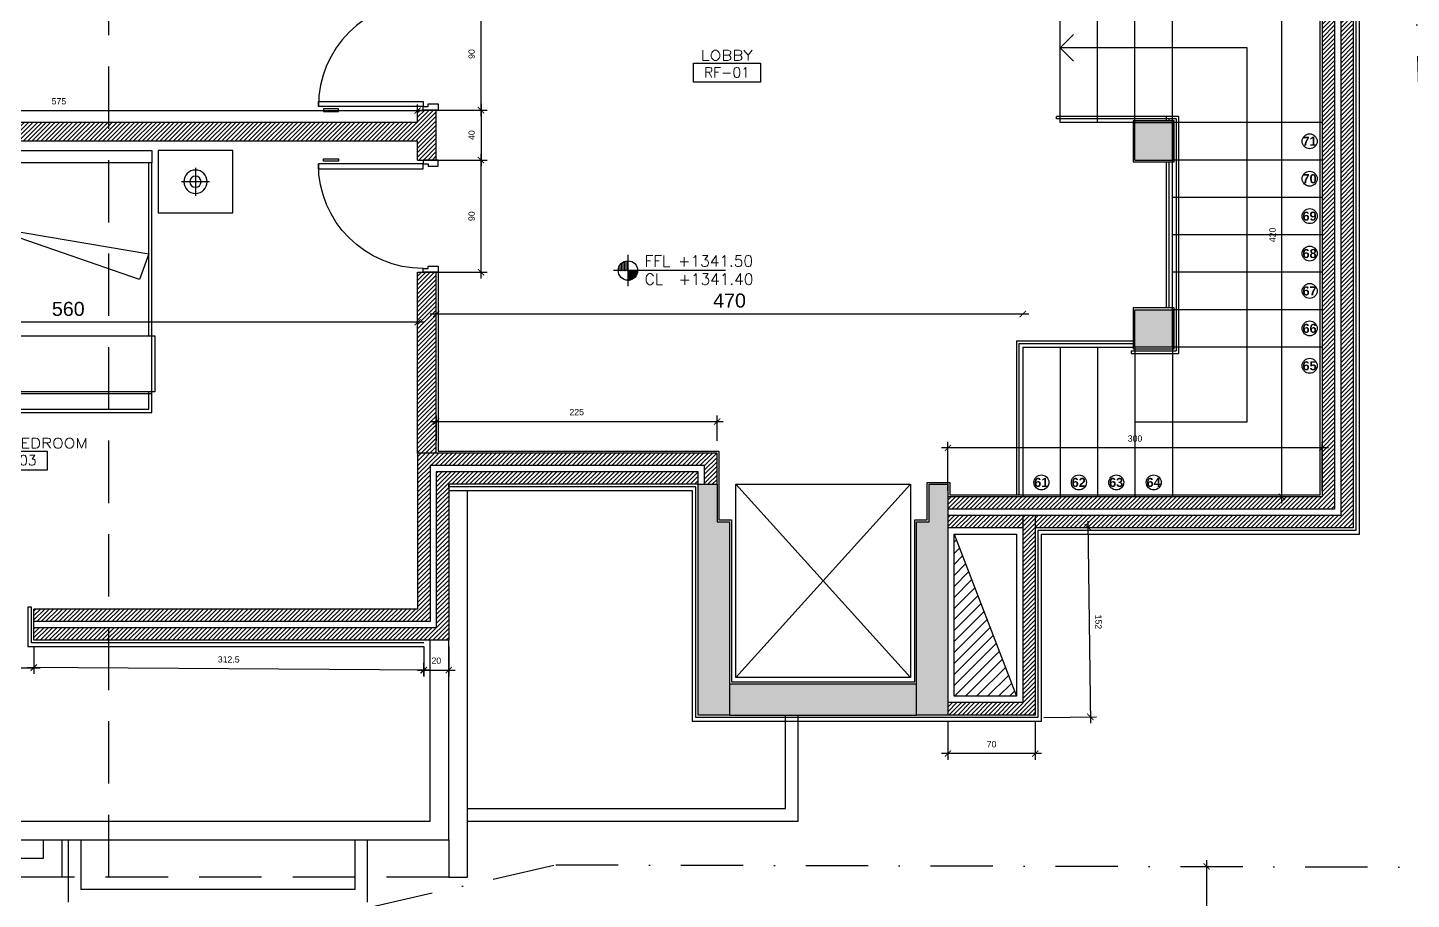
# Model space of a CAD drawing. Header units: centimetres. Extents: x 96271 to 179142, y 9855 to 112216.
# Drawn here: x 139424 to 140533, y 51128 to 51826 of the extents above; entities that cross this region are included whole.
import ezdxf
from ezdxf.enums import TextEntityAlignment as Align

# ---------------------------------------------------------------- set-up
doc = ezdxf.new("R2010")
doc.units = ezdxf.units.CM
doc.header["$LTSCALE"] = 100
doc.header["$MEASUREMENT"] = 0
doc.header["$PDSIZE"] = 0.2
doc.linetypes.add('DASHDOT', pattern=[1, 0.5, -0.25, 0, -0.25])
doc.linetypes.add('DASHED', pattern=[0.75, 0.5, -0.25])
doc.layers.get('0').update_dxf_attribs({"linetype": 'CONTINUOUS'})
doc.layers.get('DEFPOINTS').update_dxf_attribs({"linetype": 'CONTINUOUS'})
for name, color, linetype in [('0-door', 7, 'CONTINUOUS'), ('A-ANOTATION', 7, 'CONTINUOUS'), ('A-CLADDING', 53, 'CONTINUOUS'), ('A-Dim', 2, 'CONTINUOUS'), ('A-Dim CMU', 2, 'CONTINUOUS'), ('A-Flor-Str', 3, 'CONTINUOUS'), ('A-Furn-Free', 32, 'CONTINUOUS'), ('A-Glass-Full', 140, 'CONTINUOUS'), ('A-Otln-Abv', 1, 'DASHED'), ('A-Patt', 8, 'CONTINUOUS'), ('A-Patt-CMU', 8, 'CONTINUOUS'), ('A-Patt-Strcr', 8, 'CONTINUOUS'), ('A-PLASTER', 51, 'CONTINUOUS'), ('A-Setback', 3, 'DASHDOT'), ('A-Shaft', 31, 'CONTINUOUS'), ('A-Wall-Full', 5, 'CONTINUOUS'), ('A-Wall-Prht', 2, 'CONTINUOUS'), ('A-Wall-Strctr', 6, 'CONTINUOUS'), ('GE Furniture 2', 32, 'CONTINUOUS'), ('HANDLES', 2, 'CONTINUOUS'), ('plan-elevation level', 7, 'CONTINUOUS'), ('plan-stair steps nbr', 224, 'CONTINUOUS')]:
    doc.layers.add(name, color=color, linetype=linetype)
doc.styles.add('ARIAL', font='arialbd.ttf')
doc.styles.add('ROMAND', font='romand.shx', dxfattribs={"height": 10})
doc.styles.get("Standard").update_dxf_attribs({"font": 'arial.ttf'})
doc.dimstyles.new('1-50', dxfattribs={"dimtxt": 11.25, "dimasz": 5, "dimexe": 5, "dimexo": 5, "dimgap": 5, "dimtad": 1, "dimdec": 1, "dimrnd": 0.5, "dimzin": 12, "dimdsep": 46, "dimtxsty": 'Standard', "dimblk": 'ARCHTICK', "dimcen": 0.09, "dimdle": 5, "dimadec": 0, "dimazin": 3, "dimtfac": 1, "dimtdec": 1, "dimtix": 1, "dimtofl": 0, "dimtmove": 1, "dimatfit": 3, "dimfxl": 5, "dimtolj": 1, "dimtzin": 0, "dimarcsym": 0})
pattern_1 = [(90, (894916.29, -703049.082), (14.2875, 7.14375), [0, -14.2875])]

# ---------------------------------------------------------------- blocks, each defined once
blk = doc.blocks.new('_ArchTick')
at = {"color": 0, "linetype": 'ByBlock', "const_width": 0.15}
blk.add_lwpolyline([(-0.5, -0.5), (0.5, 0.5)], dxfattribs=at)
blk = doc.blocks.new('*D908')
at = {"layer": 'A-Dim', "color": 0, "lineweight": -2, "transparency": 16777216}
blk.add_line((140368.9, 51158.9), (140368.9, 50848.9), dxfattribs=at)
at = {"layer": 'DEFPOINTS', "color": 0, "transparency": 16777216}
for p in [(140368.9, 51153.9), (140368.9, 50853.9), (140368.9, 50853.9)]:
    blk.add_point(p, dxfattribs=at)
at = {"layer": 'A-Dim', "color": 0, "lineweight": -2, "transparency": 16777216, "xscale": 5, "yscale": 5, "zscale": 5}
for p, rotation in [((140368.9, 51153.9), 90), ((140368.9, 50853.9), 270)]:
    blk.add_blockref('_ArchTick', p, dxfattribs=dict(at, rotation=rotation))
at = {"layer": 'A-Dim', "color": 0, "transparency": 16777216, "insert": (140358.2, 51003.9), "char_height": 11.25, "attachment_point": 5, "rotation": 90}
blk.add_mtext('\\A1;300', dxfattribs=at)
blk = doc.blocks.new('CL-FFL-PLAN')
at = {"layer": 'plan-elevation level'}
h = blk.add_hatch(dxfattribs=at)
h.set_pattern_fill('DOTS', color=232, scale=9, angle=90, style=0)
h.set_pattern_definition(pattern_1)
h.paths.add_polyline_path([(-1229, 207), (-1229, 50), (-1385, 50, -0.414214)])
h = blk.add_hatch(dxfattribs=at)
h.set_pattern_fill('DOTS', color=232, scale=9, angle=90, style=0)
h.set_pattern_definition(pattern_1)
h.paths.add_polyline_path([(-1229, 50), (-1072, 50, -0.414214), (-1229, -106)])
at = {"layer": 'plan-elevation level', "color": 7, "ltscale": 111}
for p, q in [((-1229, 301), (-1229, -200)), ((337, 50), (-1463, 50))]:
    blk.add_line(p, q, dxfattribs=at)
blk.add_circle((-1229, 50), 156, dxfattribs=at)
at = {"layer": 'plan-elevation level', "color": 111, "ltscale": 111, "style": 'ROMAND'}
for s, p in [('FFL', (-960, 110)), ('CL', (-960, -180))]:
    blk.add_text(s, height=180, dxfattribs=at).set_placement(p)
for tag, p in [('FFL', (-424, 113)), ('CL', (-417, -180))]:
    blk.add_attdef(tag, p, '', height=180, dxfattribs=at)
blk = doc.blocks.new('*D918')
at = {"layer": 'A-Dim', "color": 0, "lineweight": -2, "transparency": 16777216}
for p, q in [((140161.6, 51455.3), (140161.6, 51494.5)), ((140461.6, 51455.3), (140461.6, 51494.5)), ((140466.6, 51489.5), (140156.6, 51489.5))]:
    blk.add_line(p, q, dxfattribs=at)
at = {"layer": 'DEFPOINTS', "color": 0, "transparency": 16777216}
for p in [(140161.6, 51489.5), (140161.6, 51450.3), (140461.6, 51450.3)]:
    blk.add_point(p, dxfattribs=at)
at = {"layer": 'A-Dim', "color": 0, "lineweight": -2, "transparency": 16777216, "xscale": 5, "yscale": 5, "zscale": 5, "rotation": 180}
blk.add_blockref('_ArchTick', (140161.6, 51489.5), dxfattribs=at)
at = {"layer": 'A-Dim', "color": 0, "lineweight": -2, "transparency": 16777216, "xscale": 5, "yscale": 5, "zscale": 5}
blk.add_blockref('_ArchTick', (140461.6, 51489.5), dxfattribs=at)
at = {"layer": 'A-Dim', "color": 0, "transparency": 16777216, "insert": (140311.6, 51497), "char_height": 5, "attachment_point": 5}
blk.add_mtext('\\A1;300', dxfattribs=at)
blk = doc.blocks.new('room tag')
at = {"color": 7}
blk.add_lwpolyline([(-571, 112), (613, 112), (613, -224), (-571, -224)], close=True, dxfattribs=at)
at = {"color": 30, "style": 'ROMAND', "width": 1.2}
blk.add_attdef('ROOM', text='', height=180, dxfattribs=at).set_placement((17, 162), align=Align.CENTER)
at = {"color": 2, "style": 'ROMAND'}
blk.add_attdef('ROOM.NO', text='', height=180, dxfattribs=at).set_placement((20, -140), align=Align.CENTER)
blk = doc.blocks.new('*D922')
at = {"layer": 'A-Dim', "color": 0, "lineweight": -2, "transparency": 16777216}
for p, q in [((140456.6, 51870.3), (140424.3, 51870.3)), ((140429.3, 51445.3), (140429.3, 51875.3)), ((140456.6, 51450.3), (140424.3, 51450.3))]:
    blk.add_line(p, q, dxfattribs=at)
at = {"layer": 'DEFPOINTS', "color": 0, "transparency": 16777216}
for p in [(140429.3, 51870.3), (140461.6, 51870.3), (140461.6, 51450.3)]:
    blk.add_point(p, dxfattribs=at)
at = {"layer": 'A-Dim', "color": 0, "lineweight": -2, "transparency": 16777216, "xscale": 5, "yscale": 5, "zscale": 5}
for p, rotation in [((140429.3, 51870.3), 90), ((140429.3, 51450.3), 270)]:
    blk.add_blockref('_ArchTick', p, dxfattribs=dict(at, rotation=rotation))
at = {"layer": 'A-Dim', "color": 0, "transparency": 16777216, "insert": (140421.8, 51660.3), "char_height": 5, "attachment_point": 5, "rotation": 90}
blk.add_mtext('\\A1;420', dxfattribs=at)
blk = doc.blocks.new('*D923')
at = {"layer": 'A-Dim CMU', "color": 0, "lineweight": -2, "transparency": 16777216}
for p, q in [((140236.6, 51425.4), (140278.8, 51426)), ((140273.7, 51430.9), (140275.8, 51268.9)), ((140238.6, 51273.4), (140280.8, 51274))]:
    blk.add_line(p, q, dxfattribs=at)
at = {"layer": 'DEFPOINTS', "color": 0, "transparency": 16777216}
for p in [(140231.6, 51425.3), (140233.6, 51273.3), (140275.8, 51273.9)]:
    blk.add_point(p, dxfattribs=at)
at = {"layer": 'A-Dim CMU', "color": 0, "lineweight": -2, "transparency": 16777216, "xscale": 5, "yscale": 5, "zscale": 5}
for p, rotation in [((140273.8, 51425.9), 90.75384833304845), ((140275.8, 51273.9), 270.7538483330484)]:
    blk.add_blockref('_ArchTick', p, dxfattribs=dict(at, rotation=rotation))
at = {"layer": 'A-Dim CMU', "color": 0, "transparency": 16777216, "insert": (140282.3, 51350), "char_height": 5, "attachment_point": 5, "rotation": 270.7538}
blk.add_mtext('\\A1;152', dxfattribs=at)
blk = doc.blocks.new('*D924')
at = {"layer": 'A-Dim CMU', "color": 0, "lineweight": -2, "transparency": 16777216}
for p, q in [((140161.6, 51270.3), (140161.6, 51239.4)), ((140231.6, 51270.3), (140231.6, 51239.4)), ((140236.6, 51244.4), (140156.6, 51244.4))]:
    blk.add_line(p, q, dxfattribs=at)
at = {"layer": 'DEFPOINTS', "color": 0, "transparency": 16777216}
for p in [(140161.6, 51275.3), (140231.6, 51275.3), (140161.6, 51244.4)]:
    blk.add_point(p, dxfattribs=at)
at = {"layer": 'A-Dim CMU', "color": 0, "lineweight": -2, "transparency": 16777216, "xscale": 5, "yscale": 5, "zscale": 5}
for p, rotation in [((140161.6, 51244.4), 179.9999999999762), ((140231.6, 51244.4), 359.9999999999762)]:
    blk.add_blockref('_ArchTick', p, dxfattribs=dict(at, rotation=rotation))
at = {"layer": 'A-Dim CMU', "color": 0, "transparency": 16777216, "insert": (140196.6, 51251.9), "char_height": 5, "attachment_point": 5}
blk.add_mtext('\\A1;70', dxfattribs=at)
blk = doc.blocks.new('Dl80-12')
at = {"color": 1}
for p, q in [((0.3, 1.1), (0.3, 9.5)), ((0.3, 9.5), (0.7, 9.5)), ((0.7, 9.5), (0.7, 1.1)), ((0, -0.1), (0, 1.1)), ((0, 1.1), (0.3, 1.1)), ((0.3, 1.1), (0.3, 0.7)), ((0.7, 1.1), (0.3, 1.1)), ((0.3, 0.7), (0.5, 0.7)), ((0.5, 0.7), (0.5, -0.1)), ((8.7, 0.7), (8.5, 0.7)), ((8.5, 0.7), (8.5, -0.1)), ((8.7, 1.1), (8.7, 0.7)), ((9, 1.1), (8.7, 1.1)), ((9, -0.1), (9, 1.1)), ((0.5, -0.1), (0, -0.1)), ((8.5, -0.1), (9, -0.1))]:
    blk.add_line(p, q, dxfattribs=at)
at = {"color": 7}
blk.add_arc((0.3, 1.1), 8.4, 0, 90, dxfattribs=at)
at = {"layer": 'HANDLES'}
blk.add_lwpolyline([(0.1, 9.1), (-0.1, 9.1), (-0.1, 7.9), (0.1, 7.9), (0.1, 9.1)], dxfattribs=at)
blk = doc.blocks.new('*D929')
at = {"layer": 'A-Dim', "color": 0, "lineweight": -2, "transparency": 16777216}
blk.add_line((139741.6, 51590.2), (139171.6, 51590.2), dxfattribs=at)
at = {"layer": 'DEFPOINTS', "color": 0, "transparency": 16777216}
for p in [(139176.6, 51635.3), (139736.6, 51635.3), (139176.6, 51590.2)]:
    blk.add_point(p, dxfattribs=at)
at = {"layer": 'A-Dim', "color": 0, "lineweight": -2, "transparency": 16777216, "xscale": 5, "yscale": 5, "zscale": 5, "rotation": 180}
blk.add_blockref('_ArchTick', (139176.6, 51590.2), dxfattribs=at)
at = {"layer": 'A-Dim', "color": 0, "lineweight": -2, "transparency": 16777216, "xscale": 5, "yscale": 5, "zscale": 5}
blk.add_blockref('_ArchTick', (139736.6, 51590.2), dxfattribs=at)
at = {"layer": 'A-Dim', "color": 0, "transparency": 16777216, "insert": (139456.6, 51600.9), "char_height": 11.25, "attachment_point": 5}
blk.add_mtext('\\A1;560', dxfattribs=at)
blk = doc.blocks.new('*D935')
at = {"layer": 'A-Dim', "color": 0, "lineweight": -2, "transparency": 16777216}
blk.add_line((139746.6, 51596.9), (140226.6, 51596.9), dxfattribs=at)
at = {"layer": 'DEFPOINTS', "color": 0, "transparency": 16777216}
for p in [(140221.6, 51596.9), (139751.6, 51490.3), (140221.6, 51490.3)]:
    blk.add_point(p, dxfattribs=at)
at = {"layer": 'A-Dim', "color": 0, "lineweight": -2, "transparency": 16777216, "xscale": 5, "yscale": 5, "zscale": 5, "rotation": 180}
blk.add_blockref('_ArchTick', (139751.6, 51596.9), dxfattribs=at)
at = {"layer": 'A-Dim', "color": 0, "lineweight": -2, "transparency": 16777216, "xscale": 5, "yscale": 5, "zscale": 5}
blk.add_blockref('_ArchTick', (140221.6, 51596.9), dxfattribs=at)
at = {"layer": 'A-Dim', "color": 0, "transparency": 16777216, "insert": (139986.6, 51607.6), "char_height": 11.25, "attachment_point": 5}
blk.add_mtext('\\A1;470', dxfattribs=at)
blk = doc.blocks.new('*D942')
at = {"layer": 'A-Dim CMU', "color": 0, "lineweight": -2, "transparency": 16777216}
for p, q in [((139741.6, 51759.9), (139156.6, 51759.9)), ((139161.6, 51755.3), (139161.6, 51764.9)), ((139736.6, 51755.3), (139736.6, 51764.9))]:
    blk.add_line(p, q, dxfattribs=at)
at = {"layer": 'DEFPOINTS', "color": 0, "transparency": 16777216}
for p in [(139161.6, 51759.9), (139161.6, 51750.3), (139736.6, 51750.3)]:
    blk.add_point(p, dxfattribs=at)
at = {"layer": 'A-Dim CMU', "color": 0, "lineweight": -2, "transparency": 16777216, "xscale": 5, "yscale": 5, "zscale": 5, "rotation": 180}
blk.add_blockref('_ArchTick', (139161.6, 51759.9), dxfattribs=at)
at = {"layer": 'A-Dim CMU', "color": 0, "lineweight": -2, "transparency": 16777216, "xscale": 5, "yscale": 5, "zscale": 5}
blk.add_blockref('_ArchTick', (139736.6, 51759.9), dxfattribs=at)
at = {"layer": 'A-Dim CMU', "color": 0, "transparency": 16777216, "insert": (139449.1, 51767.4), "char_height": 5, "attachment_point": 5}
blk.add_mtext('\\A1;575', dxfattribs=at)
blk = doc.blocks.new('*D943')
at = {"layer": 'A-Dim CMU', "color": 0, "lineweight": -2, "transparency": 16777216}
for p, q in [((139756.6, 51760.3), (139792.4, 51760.3)), ((139787.4, 51765.3), (139787.4, 51715.3)), ((139756.6, 51720.3), (139792.4, 51720.3))]:
    blk.add_line(p, q, dxfattribs=at)
at = {"layer": 'DEFPOINTS', "color": 0, "transparency": 16777216}
for p in [(139751.6, 51760.3), (139751.6, 51720.3), (139787.4, 51720.3)]:
    blk.add_point(p, dxfattribs=at)
at = {"layer": 'A-Dim CMU', "color": 0, "lineweight": -2, "transparency": 16777216, "xscale": 5, "yscale": 5, "zscale": 5}
for p, rotation in [((139787.4, 51760.3), 90), ((139787.4, 51720.3), 270)]:
    blk.add_blockref('_ArchTick', p, dxfattribs=dict(at, rotation=rotation))
at = {"layer": 'A-Dim CMU', "color": 0, "transparency": 16777216, "insert": (139779.9, 51740.3), "char_height": 5, "attachment_point": 5, "rotation": 90}
blk.add_mtext('\\A1;40', dxfattribs=at)
blk = doc.blocks.new('*D944')
at = {"layer": 'A-Dim CMU', "color": 0, "lineweight": -2, "transparency": 16777216}
for p, q in [((139751.6, 51850.3), (139792.4, 51850.3)), ((139787.4, 51755.3), (139787.4, 51855.3)), ((139751.6, 51760.3), (139792.4, 51760.3))]:
    blk.add_line(p, q, dxfattribs=at)
at = {"layer": 'DEFPOINTS', "color": 0, "transparency": 16777216}
for p in [(139746.6, 51850.3), (139787.4, 51850.3), (139746.6, 51760.3)]:
    blk.add_point(p, dxfattribs=at)
at = {"layer": 'A-Dim CMU', "color": 0, "lineweight": -2, "transparency": 16777216, "xscale": 5, "yscale": 5, "zscale": 5}
for p, rotation in [((139787.4, 51850.3), 90), ((139787.4, 51760.3), 270)]:
    blk.add_blockref('_ArchTick', p, dxfattribs=dict(at, rotation=rotation))
at = {"layer": 'A-Dim CMU', "color": 0, "transparency": 16777216, "insert": (139779.9, 51805.3), "char_height": 5, "attachment_point": 5, "rotation": 90}
blk.add_mtext('\\A1;90', dxfattribs=at)
blk = doc.blocks.new('*D948')
at = {"layer": 'A-Dim CMU', "color": 0, "lineweight": -2, "transparency": 16777216}
for p, q in [((139189.1, 51330.3), (139189.1, 51308.3)), ((139429.1, 51330.3), (139429.1, 51308.3)), ((139184.1, 51313.3), (139434.1, 51313.3))]:
    blk.add_line(p, q, dxfattribs=at)
at = {"layer": 'DEFPOINTS', "color": 0, "transparency": 16777216}
for p in [(139189.1, 51335.3), (139429.1, 51335.3), (139429.1, 51313.3)]:
    blk.add_point(p, dxfattribs=at)
at = {"layer": 'A-Dim CMU', "color": 0, "lineweight": -2, "transparency": 16777216, "xscale": 5, "yscale": 5, "zscale": 5, "rotation": 180}
blk.add_blockref('_ArchTick', (139189.1, 51313.3), dxfattribs=at)
at = {"layer": 'A-Dim CMU', "color": 0, "lineweight": -2, "transparency": 16777216, "xscale": 5, "yscale": 5, "zscale": 5}
blk.add_blockref('_ArchTick', (139429.1, 51313.3), dxfattribs=at)
at = {"layer": 'A-Dim CMU', "color": 0, "transparency": 16777216, "insert": (139309.1, 51320.9), "char_height": 5, "attachment_point": 5}
blk.add_mtext('\\A1;240', dxfattribs=at)
blk = doc.blocks.new('*D949')
at = {"layer": 'A-Dim CMU', "color": 0, "lineweight": -2, "transparency": 16777216}
for p, q in [((139429, 51330.3), (139428.9, 51308.4)), ((139741.5, 51328.3), (139741.4, 51306.4)), ((139746.4, 51311.3), (139423.9, 51313.4))]:
    blk.add_line(p, q, dxfattribs=at)
at = {"layer": 'DEFPOINTS', "color": 0, "transparency": 16777216}
for p in [(139429.1, 51335.3), (139741.6, 51333.3), (139428.9, 51313.4)]:
    blk.add_point(p, dxfattribs=at)
at = {"layer": 'A-Dim CMU', "color": 0, "lineweight": -2, "transparency": 16777216, "xscale": 5, "yscale": 5, "zscale": 5}
for p, rotation in [((139428.9, 51313.4), 179.6333120175228), ((139741.4, 51311.4), 359.6333120175228)]:
    blk.add_blockref('_ArchTick', p, dxfattribs=dict(at, rotation=rotation))
at = {"layer": 'A-Dim CMU', "color": 0, "transparency": 16777216, "insert": (139585.2, 51319.9), "char_height": 5, "attachment_point": 5, "rotation": 359.6333}
blk.add_mtext('\\A1;312.5', dxfattribs=at)
blk = doc.blocks.new('*D950')
at = {"layer": 'A-Dim CMU', "color": 0, "lineweight": -2, "transparency": 16777216}
for p, q in [((139741.6, 51330.3), (139741.6, 51306.3)), ((139761.6, 51330.3), (139761.6, 51306.3)), ((139736.6, 51311.3), (139766.6, 51311.3))]:
    blk.add_line(p, q, dxfattribs=at)
at = {"layer": 'DEFPOINTS', "color": 0, "transparency": 16777216}
for p in [(139741.6, 51335.3), (139761.6, 51335.3), (139761.6, 51311.3)]:
    blk.add_point(p, dxfattribs=at)
at = {"layer": 'A-Dim CMU', "color": 0, "lineweight": -2, "transparency": 16777216, "xscale": 5, "yscale": 5, "zscale": 5, "rotation": 180}
blk.add_blockref('_ArchTick', (139741.6, 51311.3), dxfattribs=at)
at = {"layer": 'A-Dim CMU', "color": 0, "lineweight": -2, "transparency": 16777216, "xscale": 5, "yscale": 5, "zscale": 5}
blk.add_blockref('_ArchTick', (139761.6, 51311.3), dxfattribs=at)
at = {"layer": 'A-Dim CMU', "color": 0, "transparency": 16777216, "insert": (139751.6, 51318.9), "char_height": 5, "attachment_point": 5}
blk.add_mtext('\\A1;20', dxfattribs=at)
blk = doc.blocks.new('*D954')
at = {"layer": 'A-Dim CMU', "color": 0, "lineweight": -2, "transparency": 16777216}
for p, q in [((139787.4, 51625.3), (139787.4, 51725.3)), ((139741.1, 51720.3), (139792.4, 51720.3)), ((139741.1, 51630.3), (139792.4, 51630.3))]:
    blk.add_line(p, q, dxfattribs=at)
at = {"layer": 'DEFPOINTS', "color": 0, "transparency": 16777216}
for p in [(139736.1, 51720.3), (139787.4, 51720.3), (139736.1, 51630.3)]:
    blk.add_point(p, dxfattribs=at)
at = {"layer": 'A-Dim CMU', "color": 0, "lineweight": -2, "transparency": 16777216, "xscale": 5, "yscale": 5, "zscale": 5}
for p, rotation in [((139787.4, 51720.3), 90), ((139787.4, 51630.3), 270)]:
    blk.add_blockref('_ArchTick', p, dxfattribs=dict(at, rotation=rotation))
at = {"layer": 'A-Dim CMU', "color": 0, "transparency": 16777216, "insert": (139779.9, 51675.3), "char_height": 5, "attachment_point": 5, "rotation": 90}
blk.add_mtext('\\A1;90', dxfattribs=at)
blk = doc.blocks.new('*D955')
at = {"layer": 'A-Dim CMU', "color": 0, "lineweight": -2, "transparency": 16777216}
for p, q in [((139751.6, 51495.3), (139751.6, 51515.6)), ((139976.6, 51495.3), (139976.6, 51515.6)), ((139746.6, 51510.6), (139981.6, 51510.6))]:
    blk.add_line(p, q, dxfattribs=at)
at = {"layer": 'DEFPOINTS', "color": 0, "transparency": 16777216}
for p in [(139976.6, 51510.6), (139751.6, 51490.3), (139976.6, 51490.3)]:
    blk.add_point(p, dxfattribs=at)
at = {"layer": 'A-Dim CMU', "color": 0, "lineweight": -2, "transparency": 16777216, "xscale": 5, "yscale": 5, "zscale": 5, "rotation": 180}
blk.add_blockref('_ArchTick', (139751.6, 51510.6), dxfattribs=at)
at = {"layer": 'A-Dim CMU', "color": 0, "lineweight": -2, "transparency": 16777216, "xscale": 5, "yscale": 5, "zscale": 5}
blk.add_blockref('_ArchTick', (139976.6, 51510.6), dxfattribs=at)
at = {"layer": 'A-Dim CMU', "color": 0, "transparency": 16777216, "insert": (139864.1, 51518.2), "char_height": 5, "attachment_point": 5}
blk.add_mtext('\\A1;225', dxfattribs=at)
blk = doc.blocks.new('A$C3B804E9D')
for p, q in [((0, -15), (0, 15)), ((15, 0), (-15, 0))]:
    blk.add_line(p, q)
for radius in [12.5, 6]:
    blk.add_circle((0, 0), radius)
blk = doc.blocks.new('A$C02565CA5')
at = {"layer": 'GE Furniture 2', "elevation": 0}
for points in [[(-105, 210), (-105, 160), (-200.5, 160), (-200.5, 210)], [(100, 210), (100, 200), (-100, 200), (-100, 210)], [(105, 210), (105, 160), (165, 160), (165, 210)], [(-33.5, 149.3), (97.6, 127.2), (90.2, 106.6)], [(-102.4, 16.5), (-102.4, 61.5), (102.4, 61.5), (102.4, 16.5)]]:
    blk.add_lwpolyline(points, close=True, dxfattribs=at)
at = {"layer": 'GE Furniture 2'}
blk.add_lwpolyline([(-100, 200), (-100, 0), (100, 0), (100, 200)], close=True, dxfattribs=at)
at = {"layer": 'GE Furniture 2', "elevation": 0}
blk.add_lwpolyline([(97.6, 61.5), (97.6, 200)], dxfattribs=at)
at = {"layer": 'GE Furniture 2'}
for points in [[(-100, 149.3), (-33.5, 149.3)], [(100, 15), (-100, 15)], [(-97.6, 16.5), (-97.6, 2.6), (97.6, 2.6), (97.6, 16.5)]]:
    blk.add_lwpolyline(points, dxfattribs=at)
at = {"layer": 'GE Furniture 2', "yscale": 0.750000000000146, "zscale": 0.750000000000146, "rotation": 180}
for p, xscale in [((-137.3, 185, 0), 0.750000000000146), ((135, 185, 0), -0.750000000000146)]:
    blk.add_blockref('A$C3B804E9D', p, dxfattribs=dict(at, xscale=xscale))

msp = doc.modelspace()

# ---------------------------------------------------------------- hatches: boundary and pattern name
at = {"layer": 'A-Patt-CMU'}
h = msp.add_hatch(dxfattribs=at)
h.set_pattern_fill('ANSI31', color=256, scale=20, angle=180)
h.set_pattern_definition([(225, (149663.1543, 69378.0145), (1.76776695, -1.76776695), [])])
h.paths.add_polyline_path([(139986.559, 52051.329), (139976.559, 52051.329), (139976.559, 52010.329), (139746.559, 52010.329), (139746.559, 52120.329), (139429.059, 52120.329), (139429.059, 52110.329), (139736.559, 52110.329), (139736.559, 52000.329), (139986.559, 52000.329)])
h.paths.add_polyline_path([(139986.559, 52505.329), (140169.059, 52505.329), (140169.059, 52410.306), (140179.059, 52410.306), (140179.059, 52515.329), (139976.559, 52515.329), (139976.559, 52066.329), (139986.559, 52066.329)], flags=17)
h.paths.add_polyline_path([(140068.559, 52066.329), (139976.559, 52066.329), (139976.559, 52051.329), (139986.559, 52051.329), (140068.559, 52051.329)], flags=17)
h.paths.add_polyline_path([(140486.559, 52530.329), (140254.059, 52530.329), (140254.059, 52410.306), (140264.059, 52410.306), (140264.059, 52520.329), (140476.559, 52520.329), (140476.559, 52062.829), (140486.559, 52062.829)])
h.paths.add_polyline_path([(140471.559, 52515.329), (140269.059, 52515.329), (140269.059, 52410.306), (140279.059, 52410.306), (140279.059, 52505.329), (140461.559, 52505.329), (140461.559, 52062.829), (140471.559, 52062.829)], flags=17)
h.paths.add_polyline_path([(140194.059, 52530.329), (139961.559, 52530.329), (139961.559, 52025.329), (139761.559, 52025.329), (139761.559, 52135.329), (139429.059, 52135.329), (139429.059, 52125.329), (139751.559, 52125.329), (139751.559, 52015.329), (139971.559, 52015.329), (139971.559, 52520.329), (140184.059, 52520.329), (140184.059, 52410.306), (140194.059, 52410.306)])
h.paths.add_polyline_path([(140516.559, 52070.329), (140486.559, 52070.329), (140486.559, 52062.829), (140509.059, 52062.829), (140509.059, 51895.329), (140516.559, 51895.329)])
h.paths.add_polyline_path([(140504.059, 52057.829), (140461.559, 52057.829), (140461.559, 52050.329), (140496.559, 52050.329), (140496.559, 51895.329), (140504.059, 51895.329)])
h.paths.add_polyline_path([(140461.559, 52057.829), (140461.559, 52065.329), (140136.559, 52065.329), (140136.559, 52040.329), (140151.559, 52040.329), (140151.559, 52050.329), (140391.559, 52050.329), (140391.559, 51895.329), (140401.559, 51895.329), (140401.559, 51940.329), (140496.559, 51940.329), (140496.559, 51950.329), (140401.559, 51950.329), (140401.559, 52050.329), (140461.559, 52050.329)])
h.paths.add_polyline_path([(140391.559, 51885.329), (140151.559, 51885.329), (140151.559, 51960.329), (140136.559, 51960.329), (140136.559, 51870.329), (140391.559, 51870.329)])
h.paths.add_polyline_path([(139986.559, 52000.329), (139971.559, 52000.329), (139971.559, 51955.329), (139751.559, 51955.329), (139751.559, 52000.329), (139736.559, 52000.329), (139736.559, 51850.329), (139751.559, 51850.329), (139751.559, 51940.329), (139971.559, 51940.329), (139971.559, 51870.329), (139986.559, 51870.329)])
h.paths.add_polyline_path([(139751.559, 51760.329), (139736.559, 51760.329), (139736.559, 51750.329), (139161.559, 51750.329), (139161.559, 51610.329), (139011.559, 51610.329), (139011.559, 51920.329), (139161.559, 51920.329), (139161.559, 51830.329), (139176.559, 51830.329), (139176.559, 51945.329), (139161.559, 51945.329), (139161.559, 51935.329), (138996.559, 51935.329), (138996.559, 51360.329), (139011.559, 51360.329), (139011.559, 51595.329), (139161.559, 51595.329), (139161.559, 51535.329), (139176.559, 51535.329), (139176.559, 51735.329), (139736.559, 51735.329), (139736.559, 51720.329), (139751.559, 51720.329)])
h.paths.add_polyline_path([(139189.059, 52120.329), (139176.559, 52120.329), (139176.559, 52110.329), (139189.059, 52110.329)], flags=17)
h.paths.add_polyline_path([(139189.059, 52135.329), (138876.559, 52135.329), (138876.559, 51335.329), (139189.059, 51335.329), (139189.059, 51345.329), (138886.559, 51345.329), (138886.559, 52125.329), (139189.059, 52125.329)])
h.paths.add_polyline_path([(139161.559, 52120.329), (138891.559, 52120.329), (138891.559, 51350.329), (139161.559, 51350.329), (139161.559, 51360.329), (138901.559, 51360.329), (138901.559, 52110.329), (139161.559, 52110.329)], flags=17)
h.paths.add_polyline_path([(139176.559, 52120.329), (139161.559, 52120.329), (139161.559, 52110.329), (139161.559, 52025.329), (139176.559, 52025.329)], flags=17)
h.paths.add_polyline_path([(139176.559, 51455.329), (139161.559, 51455.329), (139161.559, 51350.329), (139176.559, 51350.329)], flags=17)
h.paths.add_polyline_path([(139189.059, 51360.329), (139176.559, 51360.329), (139176.559, 51350.329), (139189.059, 51350.329)], flags=17)
h.paths.add_polyline_path([(139746.559, 51475.329), (139966.559, 51475.329), (139966.559, 51460.329), (139976.559, 51460.329), (139976.559, 51485.329), (139736.559, 51485.329), (139736.559, 51360.329), (139429.059, 51360.329), (139429.059, 51350.329), (139746.559, 51350.329)])
h.paths.add_polyline_path([(139761.559, 51460.329), (139961.559, 51460.329), (139961.559, 51470.329), (139751.559, 51470.329), (139751.559, 51345.329), (139429.059, 51345.329), (139429.059, 51335.329), (139761.559, 51335.329)])
h.paths.add_polyline_path([(139751.559, 51630.329), (139736.559, 51630.329), (139736.559, 51485.329), (139751.559, 51485.329)], flags=17)
h.paths.add_polyline_path([(140231.559, 51435.329), (140221.559, 51435.329), (140221.559, 51285.329), (140161.559, 51285.329), (140161.559, 51275.329), (140231.559, 51275.329)])
h.paths.add_polyline_path([(140486.559, 51870.329), (140476.559, 51870.329), (140476.559, 51435.329), (140231.559, 51435.329), (140231.559, 51425.329), (140486.559, 51425.329)])
h.paths.add_polyline_path([(140471.559, 51870.329), (140461.559, 51870.329), (140461.559, 51450.329), (140161.559, 51450.329), (140161.559, 51440.329), (140471.559, 51440.329)])
h.paths.add_polyline_path([(140221.559, 51435.329), (140161.559, 51435.329), (140161.559, 51425.329), (140221.559, 51425.329)], flags=17)
at = {"layer": 'A-Patt-Strcr'}
h = msp.add_hatch(dxfattribs=at)
h.set_pattern_fill('AR-CONC', color=256, scale=2)
h.set_pattern_definition([(50, (149663.154, 69378.014), (14.3452037, -1.255043), [1.5, -16.5]), (355, (149663.154, 69378.014), (-2.775027, 15.043843), [1.2, -13.2]), (100.451444, (149664.35, 69377.91), (11.570177, 13.7888), [1.274804, -14.022842]), (46.1842, (149663.154, 69382.014), (21.344827, -3.310386), [2.25, -24.75]), (96.63564, (149664.933, 69381.739), (18.693239, 19.482372), [1.912207, -21.034275]), (351.18416, (149663.154, 69382.014), (18.69324, 19.482372), [1.8, -19.8]), (21, (149665.154, 69381.014), (11.938141, -8.052378), [1.5, -16.5]), (326, (149665.154, 69381.014), (4.866307, 14.503001), [1.2, -13.2]), (71.451445, (149666.149, 69380.343), (16.804448, 6.450623), [1.274804, -14.022842]), (37.5, (149663.154, 69378.0145), (0.2431971, 6.6578771), [0, -13.04, 0, -13.4, 0, -13.25]), (7.5, (149663.154, 69378.0145), (5.2613907, 7.8882342), [0, -7.64, 0, -12.74, 0, -5.05]), (327.5, (149658.694, 69378.0145), (10.6764487, -0.4510974), [0, -5, 0, -15.6, 0, -20.7]), (317.5, (149656.694, 69378.0145), (11.6637234, 2.0020996), [0, -6.5, 0, -10.36, 0, -14.7])])
h.paths.add_polyline_path([(140161.559, 51460.329), (140146.559, 51460.329), (140146.559, 51430.329), (140136.559, 51430.329), (140136.559, 51275.329), (140161.559, 51275.329)])
h.paths.add_polyline_path([(139986.559, 51430.329), (139976.559, 51430.329), (139976.559, 51460.329), (139961.559, 51460.329), (139961.559, 51275.329), (139986.559, 51275.329)])
h.paths.add_polyline_path([(140136.559, 51300.329), (139986.559, 51300.329), (139986.559, 51275.329), (140136.559, 51275.329)])
h.paths.add_polyline_path([(140341.559, 51600.329), (140311.559, 51600.329), (140311.559, 51570.329), (140341.559, 51570.329)])
h.paths.add_polyline_path([(140341.559, 51750.329), (140311.559, 51750.329), (140311.559, 51720.329), (140341.559, 51720.329)])
at = {"layer": 'A-Shaft'}
h = msp.add_hatch(dxfattribs=at)
h.set_pattern_fill('ANSI31', color=256, scale=50)
h.set_pattern_definition([(45, (-9820, -20189.9535), (-4.41941738, 4.41941738), [])])
h.paths.add_polyline_path([(140166.559, 51420.329), (140166.559, 51290.329), (140216.559, 51290.329)])

# ---------------------------------------------------------------- linework, layer by layer
for p, q in [((139991.559, 51460.329), (140131.559, 51305.329)), ((140131.559, 51460.329), (139991.559, 51305.329))]:
    msp.add_line(p, q)
msp.add_lwpolyline([(139991.559, 51460.329), (140131.559, 51460.329), (140131.559, 51305.329), (139991.559, 51305.329)], close=True)
at = {"layer": 'A-CLADDING'}
for points in [[(139761.559, 51455.329), (139956.559, 51455.329), (139956.559, 51270.329), (140236.559, 51270.329), (140236.559, 51420.329), (140491.559, 51420.329), (140491.559, 51865.329), (140521.559, 51865.329), (140521.559, 52075.329), (140491.559, 52075.329), (140491.559, 52535.329), (140249.059, 52535.329), (140249.059, 52408.806)], [(140249.059, 52408.806), (140252.059, 52408.806), (140252.059, 52532.329), (140488.559, 52532.329), (140488.559, 52072.329), (140518.559, 52072.329), (140518.559, 51868.329), (140488.559, 51868.329), (140488.559, 51423.329), (140233.559, 51423.329), (140233.559, 51273.329), (139959.559, 51273.329), (139959.559, 51458.329), (139761.559, 51458.329)], [(139741.559, 51333.329), (139427.059, 51333.329), (139427.059, 51361.829), (139424.059, 51361.829), (139424.059, 51330.329), (139741.559, 51330.329)]]:
    msp.add_lwpolyline(points, dxfattribs=at)
at = {"layer": 'A-Flor-Str'}
for p, q in [((140251.559, 51750.329), (140251.559, 51870.329)), ((140281.559, 51750.329), (140281.559, 51870.329)), ((140311.559, 51750.329), (140311.559, 51870.329)), ((140341.559, 51750.329), (140341.559, 51870.329)), ((140341.559, 51570.329), (140341.559, 51750.329)), ((140341.559, 51750.329), (140341.559, 51720.329)), ((140221.559, 51570.329), (140221.559, 51450.329)), ((140221.559, 51570.329), (140310.059, 51570.329)), ((140251.559, 51570.329), (140251.559, 51450.329)), ((140281.559, 51570.329), (140281.559, 51450.329)), ((140311.559, 51570.329), (140311.559, 51450.329)), ((140341.559, 51570.329), (140341.559, 51450.329))]:
    msp.add_line(p, q, dxfattribs=at)
for points in [[(140251.559, 51810.329), (140262.251, 51821.021)], [(140311.559, 51510.329), (140401.559, 51510.329), (140401.559, 51810.329), (140251.559, 51810.329)], [(140251.559, 51810.329), (140262.251, 51799.638)], [(140461.559, 51750.329), (140251.559, 51750.329)], [(140461.559, 51720.329), (140341.559, 51720.329)], [(140461.559, 51690.329), (140341.559, 51690.329)], [(140461.559, 51660.329), (140341.559, 51660.329)], [(140461.559, 51630.329), (140341.559, 51630.329)], [(140461.559, 51600.329), (140341.559, 51600.329)], [(140461.559, 51570.329), (140341.559, 51570.329)]]:
    msp.add_lwpolyline(points, dxfattribs=at)
at = {"layer": 'A-Glass-Full'}
for p, q in [((140346.559, 51755.329), (140248.559, 51755.329)), ((140248.559, 51753.329), (140248.559, 51755.329)), ((140344.559, 51753.329), (140248.559, 51753.329)), ((140336.559, 51755.329), (140336.559, 51751.829)), ((140338.559, 51753.329), (140338.559, 51751.829)), ((140344.559, 51753.329), (140344.559, 51567.329)), ((140346.559, 51755.329), (140346.559, 51565.329)), ((140336.559, 51718.829), (140336.559, 51601.829)), ((140338.559, 51718.829), (140338.559, 51601.829)), ((140216.559, 51575.329), (140310.059, 51575.329)), ((140216.559, 51575.329), (140216.559, 51451.829)), ((140218.559, 51573.329), (140310.059, 51573.329)), ((140218.559, 51573.329), (140218.559, 51451.829)), ((140308.559, 51567.329), (140344.559, 51567.329)), ((140308.559, 51567.329), (140308.559, 51565.329)), ((140308.559, 51565.329), (140346.559, 51565.329)), ((140311.559, 51567.329), (140311.559, 51565.329))]:
    msp.add_line(p, q, dxfattribs=at)
at = {"layer": 'A-Otln-Abv'}
for p, q in [((139489.059, 51145.329), (139489.059, 52325.329)), ((139761.559, 51145.329), (139451.559, 51145.329))]:
    msp.add_line(p, q, dxfattribs=at)
at = {"layer": 'A-Patt'}
for p, q in [((140031.559, 51200.329), (140031.559, 51275.329)), ((140041.559, 51190.329), (140041.559, 51275.329)), ((139776.559, 51200.329), (140031.559, 51200.329)), ((139776.559, 51190.329), (140041.559, 51190.329)), ((139456.559, 51175.329), (139456.559, 51125.329)), ((139466.559, 51175.329), (139466.559, 51135.329)), ((139686.559, 51135.329), (139686.559, 51175.329)), ((139696.559, 51125.329), (139696.559, 51175.329)), ((139686.559, 51135.329), (139466.559, 51135.329))]:
    msp.add_line(p, q, dxfattribs=at)
at = {"layer": 'A-PLASTER'}
msp.add_lwpolyline([(139753.059, 51630.329), (139753.059, 51486.829), (139978.059, 51486.829), (139978.059, 51431.829), (139988.059, 51431.829), (139988.059, 51301.829), (140135.059, 51301.829), (140135.059, 51431.829), (140145.059, 51431.829), (140145.059, 51461.829), (140163.059, 51461.829), (140163.059, 51451.829), (140460.059, 51451.829), (140460.059, 51868.829), (140135.059, 51868.829), (140135.059, 51960.329)], dxfattribs=at)
for points in [[(140343.059, 51751.829), (140310.059, 51751.829), (140310.059, 51718.829), (140343.059, 51718.829)], [(140343.059, 51601.829), (140310.059, 51601.829), (140310.059, 51568.829), (140343.059, 51568.829)]]:
    msp.add_lwpolyline(points, close=True, dxfattribs=at)
at = {"layer": 'A-Setback'}
msp.add_lwpolyline([(140559.009, 51153.336), (140410.95, 55800.674), (139618.405, 56606.045), (139624.608, 56644.996), (138745.22, 56680.475), (137970.463, 56711.734), (137582.107, 56353.135), (137469.619, 50671.512), (137649.878, 50654.841), (139847.419, 51155.283)], close=True, dxfattribs=at)
at = {"layer": 'A-Shaft'}
msp.add_line((140166.559, 51420.329), (140216.559, 51290.329), dxfattribs=at)
msp.add_lwpolyline([(140166.559, 51290.329), (140166.559, 51420.329), (140216.559, 51420.329), (140216.559, 51290.329)], close=True, dxfattribs=at)
at = {"layer": 'A-Wall-Full'}
for p, q in [((139736.559, 51760.329), (139751.559, 51760.329)), ((139736.559, 51750.329), (139161.559, 51750.329)), ((139736.559, 51735.329), (139176.559, 51735.329)), ((139736.559, 51720.329), (139736.559, 51735.329)), ((139736.559, 51720.329), (139751.559, 51720.329)), ((139736.559, 51630.329), (139751.559, 51630.329)), ((139976.559, 51460.329), (139976.559, 51485.329)), ((139961.559, 51460.329), (139961.559, 51470.329)), ((139966.559, 51460.329), (139966.559, 51475.329)), ((139961.559, 51460.329), (139761.559, 51460.329)), ((139429.059, 51335.329), (139429.059, 51360.329))]:
    msp.add_line(p, q, dxfattribs=at)
for points in [[(140461.559, 51870.329), (140461.559, 51450.329), (140161.559, 51450.329)], [(140471.559, 51870.329), (140471.559, 51440.329), (140161.559, 51440.329)], [(140476.559, 51870.329), (140476.559, 51435.329), (140161.559, 51435.329)], [(140486.559, 51870.329), (140486.559, 51425.329), (140231.559, 51425.329)], [(139736.559, 51750.329), (139736.559, 51760.329)], [(139751.559, 51720.329), (139751.559, 51760.329)], [(139736.559, 51720.329), (139736.559, 51735.329)], [(139736.559, 51485.329), (139736.559, 51630.329)], [(139751.559, 51485.329), (139751.559, 51630.329)], [(139976.559, 51485.329), (139736.559, 51485.329), (139736.559, 51360.329), (139429.059, 51360.329)], [(139966.559, 51475.329), (139746.559, 51475.329), (139746.559, 51350.329), (139429.059, 51350.329)], [(139961.559, 51470.329), (139751.559, 51470.329), (139751.559, 51345.329), (139429.059, 51345.329)], [(139761.559, 51460.329), (139761.559, 51335.329), (139429.059, 51335.329)], [(140231.559, 51435.329), (140231.559, 51275.329), (140161.559, 51275.329)], [(140221.559, 51435.329), (140221.559, 51285.329), (140161.559, 51285.329)], [(140221.559, 51425.329), (140161.559, 51425.329)]]:
    msp.add_lwpolyline(points, dxfattribs=at)
at = {"layer": 'A-Wall-Prht'}
for p, q in [((139776.559, 51145.329), (139776.559, 51455.329)), ((139761.559, 51175.329), (139761.559, 51145.329)), ((139761.559, 51145.329), (139776.559, 51145.329))]:
    msp.add_line(p, q, dxfattribs=at)
for points in [[(139451.559, 51175.329), (139451.559, 51145.329), (138816.559, 51145.329), (138816.559, 52325.329), (139451.559, 52325.329), (139451.559, 52295.329)], [(139436.559, 51175.329), (139436.559, 51160.329), (138831.559, 51160.329), (138831.559, 52310.329), (139436.559, 52310.329), (139436.559, 52295.329)], [(139761.559, 51458.329), (139761.559, 51460.329)], [(138876.559, 51335.329), (138876.559, 51175.329), (139761.559, 51175.329), (139761.559, 51335.329)], [(138891.559, 51335.329), (138891.559, 51190.329), (139746.559, 51190.329), (139746.559, 51335.329)]]:
    msp.add_lwpolyline(points, dxfattribs=at)
at = {"layer": 'A-Wall-Strctr'}
for p, q in [((140311.559, 51720.329), (140341.559, 51720.329)), ((140311.559, 51600.329), (140341.559, 51600.329)), ((139986.559, 51300.329), (140136.559, 51300.329)), ((139986.559, 51275.329), (140136.559, 51275.329))]:
    msp.add_line(p, q, dxfattribs=at)
for points in [[(140311.559, 51720.329), (140311.559, 51750.329), (140341.559, 51750.329), (140341.559, 51720.329)], [(140341.559, 51600.329), (140341.559, 51570.329), (140311.559, 51570.329), (140311.559, 51600.329)], [(139986.559, 51430.329), (139986.559, 51275.329), (139961.559, 51275.329), (139961.559, 51460.329), (139976.559, 51460.329), (139976.559, 51430.329), (139986.559, 51430.329)], [(140146.559, 51460.329), (140161.559, 51460.329), (140161.559, 51275.329), (140136.559, 51275.329), (140136.559, 51275.329), (140136.559, 51430.329), (140146.559, 51430.329), (140146.559, 51460.329)]]:
    msp.add_lwpolyline(points, dxfattribs=at)
at = {"layer": 'plan-stair steps nbr'}
for centre in [(140451.559, 51735.329), (140451.559, 51705.329), (140451.559, 51675.329), (140451.559, 51645.329), (140451.559, 51615.329), (140451.559, 51585.329), (140451.559, 51555.329), (140236.559, 51461.829), (140266.559, 51461.829), (140296.559, 51461.829), (140326.559, 51461.829)]:
    msp.add_circle(centre, 6.006, dxfattribs=at)

# ---------------------------------------------------------------- block references
at = {"layer": '0-door', "yscale": 10, "zscale": 10}
for p, xscale, rotation in [((139752.059, 51760.329), 10, 90.00000000000001), ((139752.059, 51720.329), -10, 90)]:
    msp.add_blockref('Dl80-12', p, dxfattribs=dict(at, xscale=xscale, rotation=rotation))
at = {"layer": 'A-ANOTATION', "xscale": 0.04537499999983652, "yscale": 0.04537499999983652, "zscale": 0.04537499999983652}
for p, values in [((139983.615, 51792.834), {'ROOM': 'LOBBY', 'ROOM.NO': 'RF-01'}), ((139411.881, 51481.907), {'ROOM': 'MASTER BEDROOM', 'ROOM.NO': 'RF-03'})]:
    msp.add_blockref('room tag', p, dxfattribs=at).add_auto_attribs(values)
at = {"layer": 'A-Furn-Free'}
msp.add_blockref('A$C02565CA5', (139423.559, 51517.953, 0), dxfattribs=at)
at = {"layer": 'plan-elevation level'}
ref = msp.add_blockref('CL-FFL-PLAN', (139966.514, 51629.248), dxfattribs=dict(at, xscale=0.04991255350113968, yscale=0.04991255350113968, zscale=0.04991255350113968))
ref.add_attrib('CL', '+1341.40', (139945.678, 51620.247), dxfattribs={"layer": '0', "color": 111, "ltscale": 111, "height": 8.9843, "style": 'ROMAND'})
ref.add_attrib('FFL', '+1341.50', (139945.353, 51634.865), dxfattribs={"layer": '0', "color": 111, "ltscale": 111, "height": 8.9843, "style": 'ROMAND'})

# ---------------------------------------------------------------- texts
at = {"layer": 'plan-stair steps nbr', "char_height": 7.28, "attachment_point": 1, "style": 'ARIAL'}
for s, insert in [('71', (140445.83, 51738.998)), ('70', (140445.83, 51708.998)), ('69', (140445.83, 51678.998)), ('68', (140445.83, 51648.998)), ('67', (140445.83, 51618.998)), ('\\pt3.06204;66', (140445.83, 51588.998)), ('\\pt3.06204;65', (140445.83, 51558.998)), ('\\pt4.32068;61', (140230.83, 51465.498)), ('62', (140260.83, 51465.498)), ('63', (140290.83, 51465.498)), ('64', (140320.83, 51465.498))]:
    msp.add_mtext_dynamic_manual_height_columns(s, width=7.28, gutter_width=0.35, heights=[0], dxfattribs=dict(at, insert=insert))

# ---------------------------------------------------------------- dimensions: what is measured, and where the dimension line sits
at = {"layer": 'A-Dim'}
for p1, p2, distance, override, picture, middle in [((140461.559, 51450.329), (140461.559, 51870.329), 32.221, {"dimtxt": 5}, '*D922', (140421.785, 51660.329)), ((139736.559, 51635.329), (139176.559, 51635.329), 45.167, {"dimse1": 1, "dimse2": 1}, '*D929', (139456.559, 51600.906)), ((139751.559, 51490.329), (140221.559, 51490.329), 106.57, {"dimse1": 1, "dimse2": 1}, '*D935', (139986.559, 51607.643)), ((140461.559, 51450.329), (140161.559, 51450.329), -39.131, {"dimtxt": 5}, '*D918', (140311.559, 51497.014)), ((140368.921, 51153.856), (140368.921, 50853.855), 0, {"dimse1": 1, "dimse2": 1}, '*D908', (140358.173, 51003.855))]:
    dim = msp.add_aligned_dim(p1=p1, p2=p2, distance=distance, dimstyle='1-50', override=override, dxfattribs=at)
    dim.commit()
    dim.dimension.update_dxf_attribs({"geometry": picture, "text_midpoint": middle})
at = {"layer": 'A-Dim CMU'}
for p1, p2, distance, picture, middle in [((139746.559, 51760.329), (139746.559, 51850.329), -40.862, '*D944', (139779.869, 51805.329)), ((139736.559, 51750.329), (139161.559, 51750.329), -9.53, '*D942', (139449.059, 51767.402)), ((139751.559, 51760.329), (139751.559, 51720.329), 35.862, '*D943', (139779.869, 51740.329)), ((139736.059, 51630.329), (139736.059, 51720.329), -51.362, '*D954', (139779.869, 51675.329)), ((139751.559, 51490.329), (139976.559, 51490.329), 20.313, '*D955', (139864.059, 51518.195)), ((140231.559, 51425.329), (140233.559, 51273.329), 42.228, '*D923', (140282.336, 51349.984)), ((139189.059, 51335.329), (139429.059, 51335.329), -21.995, '*D948', (139309.059, 51320.887)), ((139741.559, 51333.329), (139429.059, 51335.329), 21.963, '*D949', (139585.217, 51319.921)), ((139741.559, 51335.329), (139761.559, 51335.329), -23.994, '*D950', (139751.559, 51318.888)), ((140231.559, 51275.329), (140161.559, 51275.329), 30.945, '*D924', (140196.559, 51251.937))]:
    dim = msp.add_aligned_dim(p1=p1, p2=p2, distance=distance, dimstyle='1-50', override={"dimtxt": 5}, dxfattribs=at)
    dim.commit()
    dim.dimension.update_dxf_attribs({"geometry": picture, "text_midpoint": middle})

doc.saveas('drawing.dxf')
